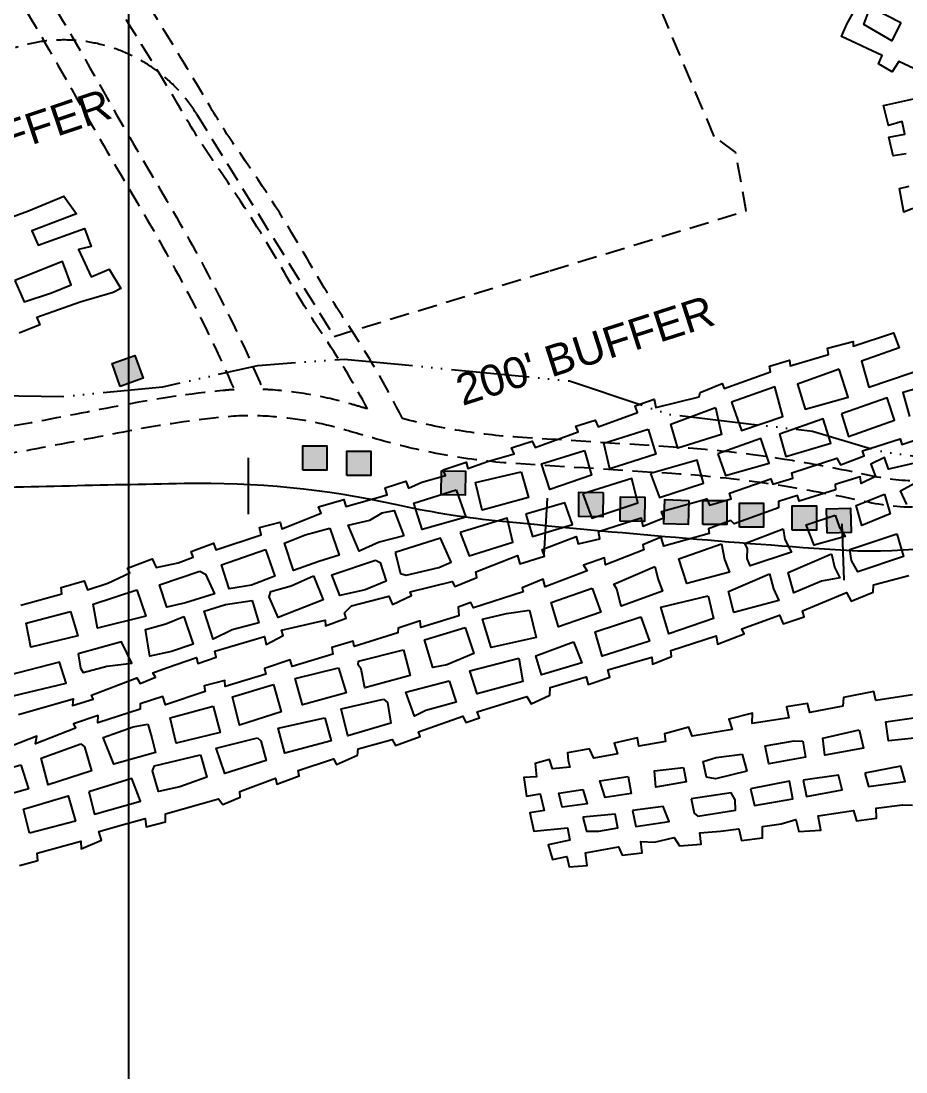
# Model space of a CAD drawing. Header units: inches. Extents: x 10131215 to 10153225, y 3476725 to 3491422.
# Drawn here: x 10145862 to 10146996, y 3486407 to 3487754 of the extents above; entities that cross this region are included whole.
import ezdxf
from ezdxf.enums import TextEntityAlignment as Align

# ---------------------------------------------------------------- set-up
doc = ezdxf.new("R2010")
doc.units = ezdxf.units.IN
doc.header["$LTSCALE"] = 100
doc.header["$MEASUREMENT"] = 0
for name, pattern in [('DASHED2', [0.375, 0.25, -0.125]), ('HIDDEN', [0.375, 0.25, -0.125]), ('STREAM', [1.5, 1, -0.125, 0, -0.125, 0, -0.125, 0, -0.125])]:
    doc.linetypes.add(name, pattern=pattern)
doc.layers.get('0').update_dxf_attribs({"color": 60, "linetype": 'CONTINUOUS'})
for name, color, linetype in [('BUFFER ZONE-200', 200, 'HIDDEN'), ('BUILDINGS', 7, 'CONTINUOUS'), ('GRID COORDINATES-VA SOUTH NAD27', 252, 'CONTINUOUS'), ('MINE WORKINGS-ADJACENT-GREGORY COAL-6690', 251, 'CONTINUOUS'), ('RAILROADS', 30, 'CONTINUOUS'), ('ROADS', 34, 'DASHED2'), ('WATER-SURFACE', 140, 'STREAM')]:
    doc.layers.add(name, color=color, linetype=linetype)
doc.styles.add('BUFFER LABELS', font='ARIAL.TTF', dxfattribs={"height": 40})

# ---------------------------------------------------------------- blocks, each defined once
blk = doc.blocks.new('RRTIC')
blk.add_line((0, -36.2), (0, 36.2))

msp = doc.modelspace()

# ---------------------------------------------------------------- linework, layer by layer
at = {"layer": 'BUFFER ZONE-200'}
for points in [[(10146791.3, 3487511), (10146777.9, 3487586.1), (10146750.4, 3487606.4), (10146683.1, 3487766.1), (10146505.1, 3488098), (10146382.8, 3488326.1), (10146294, 3488487.6), (10146291, 3488555.7)], [(10146086.7, 3487635.4), (10146263.1, 3487350.3)], [(10146263.1, 3487350.3), (10146539.5, 3487434.4), (10146791.3, 3487511)]]:
    msp.add_lwpolyline(points, dxfattribs=at)
msp.add_arc((10145916.6, 3487530.1), 200, 31.7577, 108.0644, dxfattribs=at)
at = {"layer": 'BUILDINGS'}
for points in [[(10145989.1, 3487286.2), (10145978.6, 3487315.3), (10146007.7, 3487325.9), (10146018.2, 3487296.8)], [(10146222.9, 3487178.9), (10146222.9, 3487209.9), (10146253.8, 3487209.9), (10146253.8, 3487178.9)], [(10146279.4, 3487172.1), (10146279.4, 3487203.1), (10146310.4, 3487203.1), (10146310.4, 3487172.1)], [(10146400.4, 3487147.1), (10146400.7, 3487178), (10146431.6, 3487177.7), (10146431.3, 3487146.8)], [(10146608, 3487150.1), (10146607.6, 3487119.1), (10146576.6, 3487119.5), (10146577, 3487150.4)], [(10146629.8, 3487113.6), (10146630.3, 3487144.5), (10146661.2, 3487144), (10146660.8, 3487113.1)], [(10146717.9, 3487140), (10146716.8, 3487109), (10146685.8, 3487110.2), (10146687, 3487141.1)], [(10146735.8, 3487109.1), (10146735.8, 3487140.1), (10146766.7, 3487140.1), (10146766.7, 3487109.1)], [(10146782.7, 3487105.6), (10146782.7, 3487136.6), (10146813.6, 3487136.6), (10146813.6, 3487105.6)], [(10146850.4, 3487101.9), (10146850.4, 3487132.9), (10146881.3, 3487132.9), (10146881.3, 3487101.9)], [(10146894.9, 3487098.2), (10146894.1, 3487129.1), (10146925.1, 3487129.9), (10146925.8, 3487099)]]:
    msp.add_lwpolyline(points, close=True, dxfattribs=at)
for points in [[(10145978.6, 3487315.3), (10146007.7, 3487325.9), (10145989.1, 3487286.2), (10146018.2, 3487296.8)], [(10146222.9, 3487209.9), (10146253.8, 3487209.9), (10146222.9, 3487178.9), (10146253.8, 3487178.9)], [(10146279.4, 3487203.1), (10146310.4, 3487203.1), (10146279.4, 3487172.1), (10146310.4, 3487172.1)], [(10146400.7, 3487178), (10146431.6, 3487177.7), (10146400.4, 3487147.1), (10146431.3, 3487146.8)], [(10146607.6, 3487119.1), (10146576.6, 3487119.5), (10146608, 3487150.1), (10146577, 3487150.4)], [(10146630.3, 3487144.5), (10146661.2, 3487144), (10146629.8, 3487113.6), (10146660.8, 3487113.1)], [(10146716.8, 3487109), (10146685.8, 3487110.2), (10146717.9, 3487140), (10146687, 3487141.1)], [(10146735.8, 3487140.1), (10146766.7, 3487140.1), (10146735.8, 3487109.1), (10146766.7, 3487109.1)], [(10146782.7, 3487136.6), (10146813.6, 3487136.6), (10146782.7, 3487105.6), (10146813.6, 3487105.6)], [(10146850.4, 3487132.9), (10146881.3, 3487132.9), (10146850.4, 3487101.9), (10146881.3, 3487101.9)], [(10146894.1, 3487129.1), (10146925.1, 3487129.9), (10146894.9, 3487098.2), (10146925.8, 3487099)]]:
    msp.add_solid(points, dxfattribs=at)
at = {"layer": 'GRID COORDINATES-VA SOUTH NAD27'}
msp.add_line((10146000, 3476730), (10146000, 3490730), dxfattribs=at)
at = {"layer": 'MINE WORKINGS-ADJACENT-GREGORY COAL-6690', "flags": 128}
for points in [[(10147031.7, 3487681.8), (10146987.1, 3487702.5), (10146978.5, 3487689.5), (10146960.9, 3487699.6), (10146965.6, 3487710.4), (10146913.4, 3487734.7), (10146920.2, 3487750.3), (10146933.9, 3487774.8)], [(10146996.3, 3487584.2), (10146979.7, 3487581.8), (10146974.2, 3487605.7), (10146994.5, 3487609.5), (10146991.1, 3487625.5), (10146973.7, 3487620.4), (10146967.1, 3487646.1), (10147005.8, 3487654.8)], [(10147004.9, 3487514.2), (10146993.4, 3487509.3), (10146987.8, 3487539.9), (10147000, 3487542.7)], [(10145827.8, 3487495.2), (10145871.3, 3487511), (10145916.6, 3487530.1), (10145932.9, 3487507.5), (10145875.6, 3487485.6), (10145883.8, 3487467), (10145943.1, 3487488.5), (10145951.9, 3487465.3), (10145935.6, 3487461.5), (10145951.9, 3487426.6), (10145975, 3487436.3), (10145989.8, 3487411.8), (10145980.1, 3487406.6), (10145937.5, 3487394.2), (10145882.1, 3487374.4), (10145886, 3487364.9), (10145859.4, 3487354.2)], [(10145861.8, 3487005.8), (10145914, 3487020.3), (10145913.3, 3487028.5), (10145942.9, 3487036.9), (10145947, 3487025.4), (10145973.2, 3487033.9), (10146001.2, 3487047.3), (10145998.4, 3487053.4), (10146029.8, 3487065.2), (10146035.1, 3487054), (10146063.1, 3487060.2), (10146082.4, 3487067.4), (10146080.1, 3487074.6), (10146108.4, 3487085.3), (10146111.7, 3487076.6), (10146169.7, 3487095.7), (10146167.4, 3487105.3), (10146193.9, 3487112.3), (10146196.1, 3487103.5), (10146246.5, 3487123.7), (10146243.2, 3487131.9), (10146275.6, 3487141.2), (10146278, 3487132.2), (10146331.2, 3487147), (10146328.7, 3487156.2), (10146355.1, 3487164.9), (10146358.4, 3487155.7), (10146375.6, 3487163.5), (10146405.8, 3487171.8), (10146403.1, 3487179.2), (10146432.6, 3487188.9), (10146434.7, 3487181.1), (10146459.6, 3487189.8), (10146494, 3487199.6), (10146490.3, 3487207.3), (10146516.9, 3487215.9), (10146520.8, 3487208), (10146575.9, 3487228), (10146572.8, 3487235.1), (10146597.7, 3487243), (10146601.5, 3487234.5), (10146651.8, 3487252.5), (10146648.8, 3487261.2), (10146673.3, 3487269.8), (10146675.7, 3487259.1), (10146731.1, 3487272.8), (10146732.4, 3487278.5), (10146760.7, 3487289.8), (10146763.2, 3487283.4), (10146822.4, 3487305), (10146821.4, 3487312.1), (10146846.7, 3487319.6), (10146847.8, 3487312.4), (10146896.7, 3487327), (10146895.6, 3487335.1), (10146928.4, 3487343.7), (10146928.6, 3487337.7), (10146980.2, 3487355), (10146987.3, 3487335.7), (10146939.1, 3487318.6), (10146948.4, 3487285.2), (10147029.4, 3487312.3)], [(10147034.7, 3487290.1), (10146992, 3487278.4), (10147000.8, 3487247.7)], [(10145858.7, 3486865.5), (10145928.8, 3486885.6), (10145927.7, 3486877.1), (10145954.4, 3486885.1), (10145952, 3486890.5), (10146010.4, 3486912.8), (10146014.4, 3486905.5), (10146034.1, 3486913.3), (10146030.9, 3486919.1), (10146048.4, 3486925.5), (10146086.8, 3486938.5), (10146088.4, 3486931.2), (10146112, 3486939.2), (10146110.2, 3486946.9), (10146174, 3486965.4), (10146176.2, 3486955.5), (10146197.8, 3486967), (10146195.8, 3486973.7), (10146251.8, 3486986.7), (10146252.3, 3486979.2), (10146278.8, 3486989), (10146276.6, 3486995.8), (10146285.5, 3487004.7), (10146333.4, 3487017.3), (10146337.8, 3487006.5), (10146362.4, 3487018.3), (10146360.8, 3487023), (10146414.5, 3487036.3), (10146418, 3487029.7), (10146446.2, 3487041.3), (10146444.9, 3487048.7), (10146498.3, 3487069.4), (10146501, 3487058.7), (10146532.9, 3487068.5), (10146529.8, 3487077.1), (10146573.6, 3487093.8), (10146576, 3487084.2), (10146603.7, 3487090.6), (10146602.1, 3487100.2), (10146656.5, 3487117.6), (10146658.9, 3487106.9), (10146685.9, 3487117.7), (10146682.6, 3487125.7), (10146740.9, 3487142), (10146744.5, 3487133.9), (10146772.1, 3487142.1), (10146770, 3487149.3), (10146822.7, 3487167.6), (10146825.4, 3487160.7), (10146851.2, 3487168.5), (10146850, 3487175.2), (10146907.6, 3487194.2), (10146912, 3487185.7), (10146942.6, 3487197.2), (10146940.5, 3487203.5), (10146988.8, 3487219.1), (10146990.7, 3487211.5), (10147015.2, 3487219.6)], [(10147007.1, 3487187.8), (10146973.8, 3487179.9), (10146968.5, 3487195.2), (10146951.2, 3487186.6), (10146956.9, 3487170.5), (10146938.5, 3487161.8), (10146937.2, 3487170.4), (10146905.4, 3487160.6), (10146905.9, 3487153.7), (10146859.4, 3487139.1), (10146857, 3487146.2), (10146832.7, 3487138.7), (10146832.6, 3487130.4), (10146775.9, 3487109.8), (10146771.8, 3487114.1), (10146742.9, 3487103.6), (10146744, 3487097.8), (10146685.8, 3487081.5), (10146682.5, 3487093), (10146658.7, 3487083.2), (10146660.2, 3487076.6), (10146610.8, 3487057.5), (10146609.8, 3487066.5), (10146582.7, 3487057.1), (10146587.7, 3487049.7), (10146533.6, 3487029.4), (10146531.1, 3487039), (10146504, 3487027.9), (10146505.6, 3487022.8), (10146441.9, 3487002.3), (10146438.5, 3487009.1), (10146422.2, 3487003.1), (10146422.9, 3486992), (10146374.1, 3486977.3), (10146373.4, 3486985.6), (10146345.4, 3486976.3), (10146344.9, 3486970.3), (10146289, 3486953), (10146287.6, 3486959.5), (10146260.2, 3486951.7), (10146261.4, 3486943), (10146209.5, 3486927), (10146207, 3486935.8), (10146173.9, 3486924.6), (10146175.7, 3486917.3), (10146123.6, 3486901.4), (10146122.9, 3486909.4), (10146096.5, 3486902.2), (10146097.7, 3486895.2), (10146047.2, 3486878.1), (10146043.4, 3486888.7), (10146014.4, 3486879.5), (10146014.6, 3486872.6), (10145960.1, 3486855), (10145960.8, 3486864.4), (10145928.9, 3486853.6), (10145931.7, 3486848), (10145880.3, 3486827.9), (10145881.9, 3486838), (10145850.5, 3486825.6)], [(10146997.1, 3487134.7), (10146989.2, 3487152.1), (10147016.4, 3487167.2)], [(10145859.7, 3486672), (10145883.5, 3486678.5), (10145882.4, 3486687.9), (10145938.6, 3486703.5), (10145938.8, 3486693.3), (10145964.9, 3486704.8), (10145961.7, 3486715.9), (10145993.4, 3486724.6), (10146021, 3486732.3), (10146022.4, 3486721.8), (10146046.9, 3486728.2), (10146047.1, 3486738.4), (10146115, 3486757.5), (10146120.4, 3486750.2), (10146142.8, 3486759.5), (10146142.3, 3486767), (10146188.1, 3486783.9), (10146189.7, 3486776.3), (10146218.4, 3486787), (10146216.9, 3486794), (10146262.2, 3486808.8), (10146266.1, 3486801.5), (10146293.2, 3486813.6), (10146293.9, 3486821.8), (10146337.5, 3486833.8), (10146341.7, 3486826), (10146373.4, 3486837.6), (10146371.2, 3486843.5), (10146428, 3486863.6), (10146431.8, 3486855.6), (10146449.3, 3486861.4), (10146446.4, 3486869), (10146510.2, 3486888.8), (10146515.8, 3486879.2), (10146539.6, 3486890.4), (10146540.1, 3486900.2), (10146586.4, 3486914.1), (10146588.6, 3486903.9), (10146616.6, 3486913.5), (10146614, 3486922.8), (10146670.4, 3486939.1), (10146671.4, 3486930.1), (10146695.5, 3486940), (10146694.8, 3486947.7), (10146752.7, 3486966.5), (10146754.7, 3486955.6), (10146788.6, 3486969), (10146785.7, 3486975.3), (10146833.9, 3486993), (10146838.9, 3486981.8), (10146865.8, 3486991), (10146863.5, 3486998.6), (10146919.7, 3487022), (10146926, 3487010.7), (10146953.9, 3487022.3), (10146954.6, 3487031.8), (10146999.7, 3487043.7)], [(10147004.4, 3486890.9), (10146957.6, 3486883.5), (10146954.8, 3486895), (10146916, 3486887.5), (10146915, 3486876.2), (10146872.7, 3486868), (10146870.1, 3486879.9), (10146843.1, 3486875.5), (10146845.9, 3486861.3), (10146799.1, 3486854.1), (10146799.2, 3486867.4), (10146769.1, 3486859.5), (10146773.4, 3486846.6), (10146722.1, 3486837.8), (10146717.6, 3486849.5), (10146686.6, 3486840.7), (10146688, 3486830.9), (10146653.8, 3486825.2), (10146651.8, 3486835.6), (10146622.3, 3486828.8), (10146626.4, 3486815.4), (10146596, 3486809.5), (10146590.6, 3486821.6), (10146562.3, 3486816.6), (10146563.2, 3486806.5), (10146565.2, 3486798.3), (10146542.9, 3486796.1), (10146539.1, 3486808), (10146521, 3486802.8), (10146522.6, 3486785.9), (10146506.3, 3486785.1), (10146509.9, 3486761.1), (10146527.3, 3486764), (10146532.3, 3486742.7), (10146514.1, 3486739.5), (10146519.1, 3486716.1), (10146562.1, 3486720.6), (10146565.3, 3486704.7), (10146537.4, 3486698.4), (10146543.2, 3486680), (10146561.3, 3486683.6), (10146564.5, 3486670.6), (10146587.4, 3486672), (10146585.5, 3486688.5), (10146627.7, 3486696), (10146632.4, 3486685.5), (10146657.9, 3486688.2), (10146656.2, 3486703), (10146674, 3486702.1), (10146699, 3486707.8), (10146705.9, 3486697.2), (10146733.6, 3486699.6), (10146731.8, 3486714.1), (10146758.5, 3486716.2), (10146781.7, 3486719.2), (10146785.3, 3486704.2), (10146812.4, 3486707.4), (10146812.4, 3486722), (10146836.3, 3486725.6), (10146855, 3486731.2), (10146858.6, 3486715.9), (10146886.9, 3486717.6), (10146883.5, 3486735.7), (10146929, 3486742.8), (10146932.5, 3486729.3), (10146958.5, 3486732.9), (10146957.7, 3486745.6), (10146991.7, 3486749.9), (10147004.3, 3486749.4)]]:
    msp.add_lwpolyline(points, dxfattribs=at)
for points in [[(10146989.5, 3487752.4), (10146978, 3487728.9), (10146942, 3487749.8), (10146949.5, 3487769.4), (10146954.7, 3487770.6)], [(10145854, 3487421.8), (10145865.9, 3487394.5), (10145901, 3487406.2), (10145926.2, 3487416.5), (10145915.1, 3487446.1)], [(10146910.6, 3487308.2), (10146857.1, 3487289.1), (10146867, 3487257), (10146922.2, 3487272.3)], [(10146772.5, 3487266), (10146785.2, 3487229.6), (10146838.4, 3487247.4), (10146828.1, 3487285.4)], [(10146913.6, 3487250.8), (10146922.4, 3487221.9), (10146981.6, 3487243), (10146972.2, 3487271.5)], [(10146752.1, 3487258.9), (10146759.8, 3487224.4), (10146703.9, 3487206.9), (10146694.8, 3487237.7)], [(10146834, 3487225.1), (10146842.2, 3487196.3), (10146899.6, 3487213.3), (10146889.9, 3487244.4)], [(10146665.5, 3487231.5), (10146675.6, 3487199.5), (10146616.6, 3487180.3), (10146608.9, 3487213.6)], [(10146754.8, 3487199.9), (10146764.7, 3487172), (10146820.9, 3487187.9), (10146810.2, 3487219.2)], [(10146584.2, 3487204), (10146593, 3487172.3), (10146539.8, 3487154.1), (10146528.8, 3487187)], [(10146668.5, 3487174.3), (10146680.2, 3487143.7), (10146736.8, 3487162), (10146728.3, 3487191.7)], [(10146502.8, 3487176.7), (10146512.4, 3487143.8), (10146453, 3487127.4), (10146444.2, 3487163)], [(10146582.1, 3487148.3), (10146593.6, 3487117.1), (10146652.5, 3487136.9), (10146644.6, 3487168.2)], [(10146419.5, 3487153.5), (10146431.8, 3487118.7), (10146376.1, 3487102.8), (10146365.3, 3487136.4)], [(10146968.4, 3487148), (10146975.9, 3487122.7), (10146939.6, 3487108), (10146932.4, 3487133.5)], [(10146508.8, 3487122.2), (10146517.5, 3487093.8), (10146568.8, 3487109), (10146558.9, 3487136.9)], [(10146352.4, 3487094.8), (10146320.8, 3487086.7), (10146295.4, 3487075), (10146281.3, 3487108.1), (10146309, 3487114.5), (10146324.8, 3487124.1), (10146340.2, 3487126.9)], [(10146905.4, 3487121.1), (10146910.5, 3487106.7), (10146918, 3487093.8), (10146878.4, 3487082.5), (10146868.1, 3487108.9)], [(10146424.7, 3487098.7), (10146436.3, 3487069.1), (10146492.4, 3487086.6), (10146485, 3487117.4)], [(10146257.5, 3487104.5), (10146269.7, 3487069.8), (10146243.4, 3487061.6), (10146211.2, 3487050.2), (10146199.7, 3487085.1), (10146226.2, 3487096.1)], [(10146838.7, 3487103.5), (10146840.9, 3487089.8), (10146849.2, 3487073.8), (10146796.2, 3487056.1), (10146792.4, 3487065.7), (10146792.8, 3487078.5), (10146789.6, 3487084.8)], [(10146984.2, 3487097.2), (10146992.8, 3487068.2), (10146934.3, 3487048.7), (10146926.3, 3487062.8), (10146924.1, 3487077.1)], [(10146341.3, 3487073.1), (10146348.3, 3487046.5), (10146355.7, 3487044.2), (10146397.4, 3487054.2), (10146413.3, 3487060.8), (10146399.6, 3487091.5)], [(10146759.7, 3487084.5), (10146763.3, 3487064.3), (10146769.8, 3487048), (10146715.4, 3487033.4), (10146705, 3487065.2)], [(10146175.4, 3487077), (10146187.1, 3487042.9), (10146157.1, 3487031.4), (10146128.5, 3487026.9), (10146119, 3487057.5)], [(10146900.6, 3487071.4), (10146904.6, 3487054.5), (10146911.5, 3487040.6), (10146887.9, 3487036.5), (10146852.2, 3487021.5), (10146845, 3487047.8)], [(10146316.1, 3487063.4), (10146322.1, 3487060.5), (10146329.9, 3487036.6), (10146303.1, 3487025.6), (10146270.3, 3487018), (10146260.4, 3487044.6)], [(10146674.2, 3487055.4), (10146678.3, 3487038.7), (10146684, 3487023.7), (10146630.9, 3487004.3), (10146625.3, 3487026.2), (10146621.7, 3487032.5)], [(10146091, 3487049.2), (10146098.4, 3487045.5), (10146109.9, 3487020.4), (10146072.8, 3487008.6), (10146048.6, 3487003.4), (10146039.5, 3487031.8)], [(10146236.7, 3487043.4), (10146249, 3487012.5), (10146191.3, 3486990), (10146180.1, 3487016.6), (10146182.1, 3487023.4), (10146208.2, 3487030.4)], [(10146821.4, 3487046.1), (10146826.5, 3487026.5), (10146833.2, 3487011.7), (10146775.6, 3486996.3), (10146768.8, 3487023.3)], [(10146593.9, 3487027.7), (10146604.8, 3486996.8), (10146550.9, 3486978.1), (10146541.2, 3487009.1)], [(10146010.4, 3487025.5), (10146021.7, 3486991.8), (10145959.9, 3486976.4), (10145954.1, 3487007.2)], [(10146742.4, 3487017.7), (10146749.3, 3486988.8), (10146692.1, 3486969), (10146682.1, 3487003.3)], [(10146157.9, 3487011.6), (10146166.5, 3486983.3), (10146132.3, 3486974.1), (10146108.2, 3486962.2), (10146096.5, 3486998.2), (10146124, 3487006.7)], [(10145925.3, 3486997.5), (10145934.7, 3486966.6), (10145874.5, 3486952), (10145868.3, 3486982.7)], [(10146070.7, 3486991.4), (10146082.3, 3486955.7), (10146054.8, 3486946.6), (10146026.9, 3486940.4), (10146021.3, 3486974.4), (10146047.4, 3486982)], [(10146513.6, 3486999.4), (10146522.1, 3486964.5), (10146464.6, 3486951.5), (10146453.5, 3486987.8), (10146484.1, 3486995.2)], [(10146656.4, 3486990.9), (10146667.2, 3486959.8), (10146606.6, 3486940.2), (10146597.8, 3486971.6)], [(10146431.1, 3486977.1), (10146442.3, 3486943.9), (10146407.6, 3486929.5), (10146389.6, 3486925.9), (10146379.1, 3486961.2)], [(10145935.2, 3486943.5), (10145938.1, 3486925.2), (10145941.7, 3486919.3), (10145971.9, 3486927.4), (10146003.7, 3486931.5), (10145990.6, 3486958.9)], [(10146351.9, 3486948.5), (10146360.7, 3486915.8), (10146302.4, 3486899.8), (10146297.7, 3486923.6), (10146293.9, 3486929.5), (10146294.4, 3486933.9)], [(10146569.9, 3486958.7), (10146580.6, 3486931.7), (10146529.1, 3486916.3), (10146521.6, 3486940.9)], [(10145845.1, 3486915.5), (10145851.8, 3486889.4), (10145919.8, 3486905.9), (10145911.1, 3486932.8)], [(10146500.1, 3486938), (10146504.9, 3486908.1), (10146446.7, 3486892.1), (10146437.2, 3486921.6)], [(10146268.7, 3486925.5), (10146278.7, 3486893.4), (10146222.6, 3486878), (10146213.1, 3486911.7)], [(10146410.4, 3486909), (10146419.7, 3486881.6), (10146380.5, 3486870.8), (10146366.2, 3486863.6), (10146354.9, 3486894.2)], [(10146185.4, 3486904.3), (10146195.2, 3486869.1), (10146142, 3486852), (10146132.7, 3486888.1)], [(10146326.5, 3486885.3), (10146331.6, 3486880.9), (10146336, 3486854.4), (10146280.9, 3486838.2), (10146272.1, 3486872.7)], [(10146108, 3486876.4), (10146116.9, 3486842.5), (10146060.9, 3486828.9), (10146052.8, 3486861.5)], [(10146024.3, 3486853.4), (10146029.4, 3486835.6), (10146034.3, 3486817), (10145980.6, 3486802), (10145967.1, 3486836.2), (10146005.4, 3486849.9)], [(10146251.1, 3486861.3), (10146259.4, 3486831.7), (10146199.8, 3486816.1), (10146191.3, 3486848.3)], [(10147018.2, 3486863), (10147023.5, 3486837.1), (10146973.8, 3486831.7), (10146970.3, 3486856.4)], [(10146936, 3486846.1), (10146941.8, 3486822.3), (10146892.2, 3486813.6), (10146889.7, 3486835.2)], [(10145938.6, 3486828), (10145943.1, 3486824.3), (10145952.2, 3486793.5), (10145896.5, 3486775.5), (10145887.7, 3486809.7)], [(10146165, 3486835.6), (10146169.1, 3486832.1), (10146175.9, 3486806.8), (10146122.9, 3486789.9), (10146112, 3486822.6)], [(10146864, 3486831.3), (10146867.4, 3486810.8), (10146820.5, 3486802.6), (10146815.5, 3486825.3), (10146853, 3486832)], [(10146091.7, 3486813.8), (10146100.1, 3486785.2), (10146065.4, 3486772.9), (10146038.1, 3486766.8), (10146030.5, 3486793.4), (10146033.1, 3486799.7)], [(10146786.2, 3486814.8), (10146792.1, 3486793.2), (10146752, 3486783.2), (10146740.5, 3486785.5), (10146736.3, 3486805.4), (10146752.9, 3486810.5)], [(10145861.5, 3486801), (10145871.3, 3486770.2), (10145813.1, 3486753.6), (10145803.8, 3486784.5)], [(10146710.8, 3486797.8), (10146714.4, 3486779.2), (10146675.5, 3486772.4), (10146673.6, 3486793.3)], [(10146943.2, 3486790.4), (10146948, 3486773.3), (10146995.2, 3486779.9), (10146989.5, 3486799.6)], [(10146640.2, 3486786), (10146643.9, 3486764.4), (10146610.7, 3486759.1), (10146603.6, 3486780.6)], [(10146864.5, 3486781.6), (10146868.8, 3486760.6), (10146914.5, 3486769), (10146909.5, 3486788)], [(10145948.6, 3486766.6), (10145956.2, 3486738), (10146015, 3486754.7), (10146004, 3486783.7)], [(10146796.9, 3486770.5), (10146801.8, 3486749.1), (10146851.2, 3486757.6), (10146846.7, 3486780.3)], [(10145872.8, 3486713.7), (10145864.9, 3486744.3), (10145922.2, 3486761.6), (10145931.8, 3486728.9)], [(10146581.8, 3486769.7), (10146587.4, 3486751), (10146555.3, 3486747), (10146551.2, 3486765)], [(10146720.8, 3486757.7), (10146724.5, 3486739.3), (10146729.5, 3486735.3), (10146777.8, 3486743), (10146777.1, 3486756.2), (10146772.2, 3486765.1)], [(10146645.6, 3486742.4), (10146650, 3486722), (10146692.8, 3486728.7), (10146685.1, 3486747.6)], [(10146582, 3486734), (10146586.7, 3486716), (10146602.4, 3486716.1), (10146626.8, 3486720.6), (10146623.5, 3486737.8)]]:
    msp.add_lwpolyline(points, close=True, dxfattribs=at)
at = {"layer": 'RAILROADS', "flags": 128}
msp.add_lwpolyline([(10148074.5, 3486919, 0.103463), (10147850.3, 3487126.7, 0.117732), (10147647, 3487191, 0.075684), (10147408.9, 3487172.1, 0.010446), (10147203.9, 3487119.5, 0.000886), (10147136, 3487100.4, -0.08652), (10146905.3, 3487076.5, -0.008068), (10146469.6, 3487114, -0.029042), (10146341.5, 3487134.7, 0.059499), (10146070.9, 3487161.6, 0.001622), (10145757.4, 3487154.4, 0.035938), (10145479.3, 3487127.1, 0.005635), (10145044.9, 3487047.4, -0.001055), (10144805.3, 3487001.2, 0.010691), (10144674.6, 3486973.4, -0.048957), (10144368.4, 3486932.4, -0.005685), (10144233, 3486929.1, -0.08839), (10143986, 3486970, -0.007013), (10143740.1, 3487061, 0.030246), (10143438.4, 3487132.2, -0.013633), (10143137.7, 3487192.7, -0.023386), (10142874.2, 3487266.4, -0.037976), (10142540.8, 3487386.1)], format="xyb", dxfattribs=at)
at = {"layer": 'ROADS', "flags": 128}
for points in [[(10144653, 3487635.2, 0.011615), (10144619.1, 3487687.8, 0.117633), (10144559.2, 3487742.7, -0.009368), (10144481, 3487788.2, -0.011012), (10144443.5, 3487812, -0.236689), (10144375.2, 3487920.6, -0.027521), (10144370.2, 3488037.8, -0.039382), (10144384, 3488188, -0.01337), (10144408.3, 3488310.1, -0.008303), (10144438.3, 3488432.7, -0.0459), (10144482.8, 3488555.3, 0.017547), (10144506.8, 3488611.2, -0.25775), (10144569.3, 3488663.5, -0.056634), (10144666.5, 3488671.1, -0.058989), (10144812.1, 3488648.6, -0.00515), (10144946.3, 3488609.8, -0.018062), (10145070.6, 3488567.5, -0.03256), (10145206.8, 3488505.2, -0.080353), (10145280.4, 3488448.8, 0.057923), (10145383, 3488362.5, 0.026376), (10145457.2, 3488318.9, -0.080958), (10145579, 3488228.3, -0.054938), (10145662.7, 3488120.5, -0.010999), (10145746.8, 3487976.3, 0.009078), (10145844.2, 3487808.1, -0.007482), (10145938, 3487647.2, 0.006397), (10146006.6, 3487528.9, -0.012482), (10146071.3, 3487414, -0.019725), (10146135, 3487282, 5.868917)], [(10146350.8, 3487244.9, 0.0314), (10146280.1, 3487366.3, -0.017924), (10146228.9, 3487449, 0.023707), (10146143.4, 3487583.6, -0.021086), (10146104.7, 3487643.8, 0.007432), (10146036.6, 3487756.4, 0.009547), (10145959.1, 3487875.2, -0.012245), (10145912.2, 3487947.9, 0.007377), (10145850.6, 3488045.7, -0.006558), (10145788.2, 3488144.3, 0.02174), (10145722.4, 3488241.5, 0.028304), (10145642.2, 3488337.8, 0.143069), (10145516.3, 3488412.5, 0.058752), (10145385, 3488430.1, -0.013168), (10145347.4, 3488431.7, -0.391762)], [(10145394.2, 3488395.9, 0.004128), (10145401.7, 3488390.9, 0.026376), (10145472.8, 3488349.1, -0.080958), (10145603.4, 3488252, -0.054938), (10145691.6, 3488138.3, -0.010999), (10145776.5, 3487992.8, 0.009078), (10145873.3, 3487825.6, -0.007482), (10145967.5, 3487663.9, 0.006397), (10146035.7, 3487546.4, -0.012482), (10146101.3, 3487430, -0.021629), (10146171.8, 3487282.3, -0.021491)], [(10146306.1, 3487257.3, 0.024221), (10146251.9, 3487347.4, -0.017924), (10146199.4, 3487432.1, 0.023707), (10146115.6, 3487564, -0.021086), (10146075.4, 3487626.6, 0.007432), (10146007.8, 3487738.4, 0.009547), (10145931.1, 3487856.1, -0.012245), (10145883.3, 3487930.2, 0.007377), (10145822.1, 3488027.1, -0.006558), (10145759.2, 3488126.5, 0.02174), (10145695.2, 3488221.2, 0.028304), (10145617.3, 3488314.6, 0.143069), (10145507.9, 3488379.5, 0.054178), (10145394.2, 3488395.9, -0.01916)], [(10147921.7, 3487228.9, -0.052248), (10147769.2, 3487233.8, -0.00487), (10147671.8, 3487248.3, 0.029064), (10147566.8, 3487258.6, 0.036796), (10147476, 3487255.6, 0.048323), (10147318.8, 3487223.2, 0.017862), (10147161.6, 3487168.3, -0.017304), (10147092.6, 3487144.1, -0.1295), (10146948, 3487137.6, 0.010511), (10146854.8, 3487155.7, 0.027009), (10146695.8, 3487174.4, -0.000314), (10146496.1, 3487187.2, -0.050521), (10146333.7, 3487214.2, -0.005201), (10146277.9, 3487230.1, 0.055123), (10146178.6, 3487247.8, 0.040984), (10146123.9, 3487247, 0.023684), (10146001, 3487229.1, -0.001388), (10145873.8, 3487204.7, -0.033819), (10145786.2, 3487194.2, -0.013702), (10145638.6, 3487190.7, 0.039167), (10145462.7, 3487177.6, 0.009263), (10145395.3, 3487165.9, 0.008881), (10145314.9, 3487148.9, -0.006303), (10145125.3, 3487107.9, -0.041715), (10144946.5, 3487087.2, -0.006071), (10144807.8, 3487084.5, 0.009809), (10144617.5, 3487079.4, 0.005338), (10144510.8, 3487073.2, 0.004625), (10144402.1, 3487064.8, -0.000212), (10144333.8, 3487058.9, -0.041385), (10144192.2, 3487058.5, 0.004108), (10144122.6, 3487063.5, -0.048369), (10143986.7, 3487085.5, -0.000669), (10143932.1, 3487099.9, -0.061607), (10143841.3, 3487136.5, 0.010843), (10143751.9, 3487183.5, 0.120389), (10143669.6, 3487202.1, 0.049935), (10143599.4, 3487193.9, -0.060636), (10143499.3, 3487184.3, -0.066986), (10143388.4, 3487202.1, 0.00875), (10143242, 3487243.6, -0.008133), (10143050.1, 3487297.6, -0.004885), (10142917.5, 3487338.7, -0.041415), (10142818.7, 3487379.7, -0.079673), (10142771.9, 3487414.2, -0.086698)], [(10147918, 3487262.7, -0.051789), (10147773.8, 3487267.5, -0.00487), (10147677.1, 3487281.8, 0.029064), (10147568.2, 3487292.6, 0.036796), (10147472.4, 3487289.4, 0.048323), (10147308.7, 3487255.6, 0.017862), (10147149.3, 3487200, -0.017304), (10147082.4, 3487176.5, -0.1295), (10146955.2, 3487170.8, 0.010511), (10146860.5, 3487189.3, 0.027009), (10146697.9, 3487208.4, -0.000314), (10146498.2, 3487221.1, -0.047799), (10146350.8, 3487244.9, -0.005201)], [(10146135, 3487282, 0.009785), (10146120.6, 3487280.8, 0.023684), (10145994.5, 3487262.5, -0.001388), (10145867.4, 3487238.1, -0.033819), (10145784.5, 3487228.2, -0.013702), (10145638.7, 3487224.7, 0.039167), (10145457.5, 3487211.2, 0.009263), (10145388.9, 3487199.3, 0.008881), (10145307.3, 3487182.1, -0.006303), (10145118.6, 3487141.2, -0.007153), (10145089.2, 3487135.7, -0.006071)], [(10146306.1, 3487257.3, -0.001759), (10146287.5, 3487262.7, 0.055123), (10146180.8, 3487281.8, 0.006134), (10146171.8, 3487282.3, 0.023684)], [(10146342.6, 3487247, -0.005201), (10146342.6, 3487247, -0.005201)]]:
    msp.add_lwpolyline(points, format="xyb", dxfattribs=at)
at = {"layer": 'WATER-SURFACE', "flags": 128}
msp.add_lwpolyline([(10140475.9, 3489094.7), (10140523.5, 3489054.6), (10140538.6, 3489027.2), (10140570.2, 3488914.8), (10140636.5, 3488839.7), (10140743.7, 3488807.5), (10140856.6, 3488770.4), (10140939.3, 3488683.3), (10140973.2, 3488661.1), (10141002.9, 3488637.1), (10141088.2, 3488465.3), (10141134.4, 3488402.3), (10141177.4, 3488369.6), (10141289.1, 3488312.5), (10141409.5, 3488234.9), (10141605.4, 3488082.4), (10141723, 3487959.9), (10141770.8, 3487921.8), (10141836.3, 3487847.6), (10141886.9, 3487774.3), (10141934.9, 3487741.2), (10141969.2, 3487729.1), (10142114.5, 3487730.1), (10142163.2, 3487707), (10142230.3, 3487657.7), (10142322.3, 3487606.9), (10142385.9, 3487582.9), (10142480.4, 3487572), (10142522.8, 3487529.3), (10142550, 3487482.5), (10142575.3, 3487405.8), (10142594, 3487384.6), (10142642.7, 3487361.5), (10142672.3, 3487354.7), (10142687.6, 3487358.7), (10142765.5, 3487404), (10142791, 3487412.4), (10142821, 3487410.6), (10142956.4, 3487332), (10142986.6, 3487335.1), (10143028.1, 3487357.6), (10143068, 3487355.1), (10143175.9, 3487318.4), (10143324, 3487284.1), (10143416.6, 3487243.3), (10143501.5, 3487238), (10143618.7, 3487270.8), (10143713.8, 3487269.9), (10143816.7, 3487233.5), (10143923.1, 3487171.7), (10143987, 3487152.7), (10144051.5, 3487143.7), (10144100.5, 3487125.6), (10144210.3, 3487118.8), (10144250.5, 3487121.3), (10144311.9, 3487142.6), (10144386.7, 3487137.9), (10144420.4, 3487115.8), (10144520, 3487024.4), (10144624.4, 3487012.9), (10144867, 3487048), (10144948.7, 3487073), (10145023.8, 3487073.3), (10145119.8, 3487087.4), (10145171.3, 3487109.2), (10145208.4, 3487142), (10145225.5, 3487176), (10145284.1, 3487232.5), (10145309.9, 3487245.9), (10145386, 3487261.3), (10145536.3, 3487261.9), (10145602.1, 3487272.9), (10145721.8, 3487265.5), (10145817.6, 3487274.5), (10145917.6, 3487273.3), (10146043.6, 3487285.6), (10146165.5, 3487313.1), (10146276.2, 3487321.2), (10146564.9, 3487293.3), (10146692.5, 3487250.3), (10146876.5, 3487228.8), (10146960.1, 3487203.6), (10147019.6, 3487194.9), (10147110.4, 3487204.3), (10147335.7, 3487285.5), (10147406.5, 3487296.1), (10147539, 3487333), (10147619.2, 3487333), (10147732.7, 3487305.9), (10147812.5, 3487300.9), (10147863.3, 3487312.8), (10147901.5, 3487337.1)], dxfattribs=at)

# ---------------------------------------------------------------- block references
at = {"layer": 'RAILROADS', "xscale": 1.000028516851045, "yscale": 1.000028516851045, "zscale": 1.000028516851045}
msp.add_blockref('RRTIC', (10146153.2, 3487158.5), dxfattribs=at)
for p, rotation in [((10146534.6, 3487106.9), 356.7623361217065), ((10146915.6, 3487073.8), 1.97363445276866)]:
    msp.add_blockref('RRTIC', p, dxfattribs=dict(at, rotation=rotation))

# ---------------------------------------------------------------- texts
at = {"layer": 'BUFFER ZONE-200', "style": 'BUFFER LABELS'}
for rotation, p in [(18.5268, (10145812.3, 3487595.2)), (17.7989, (10146584.7, 3487332.4))]:
    msp.add_text("200' BUFFER", height=40.001, rotation=rotation, dxfattribs=at).set_placement(p, align=Align.MIDDLE)

doc.saveas('drawing.dxf')
